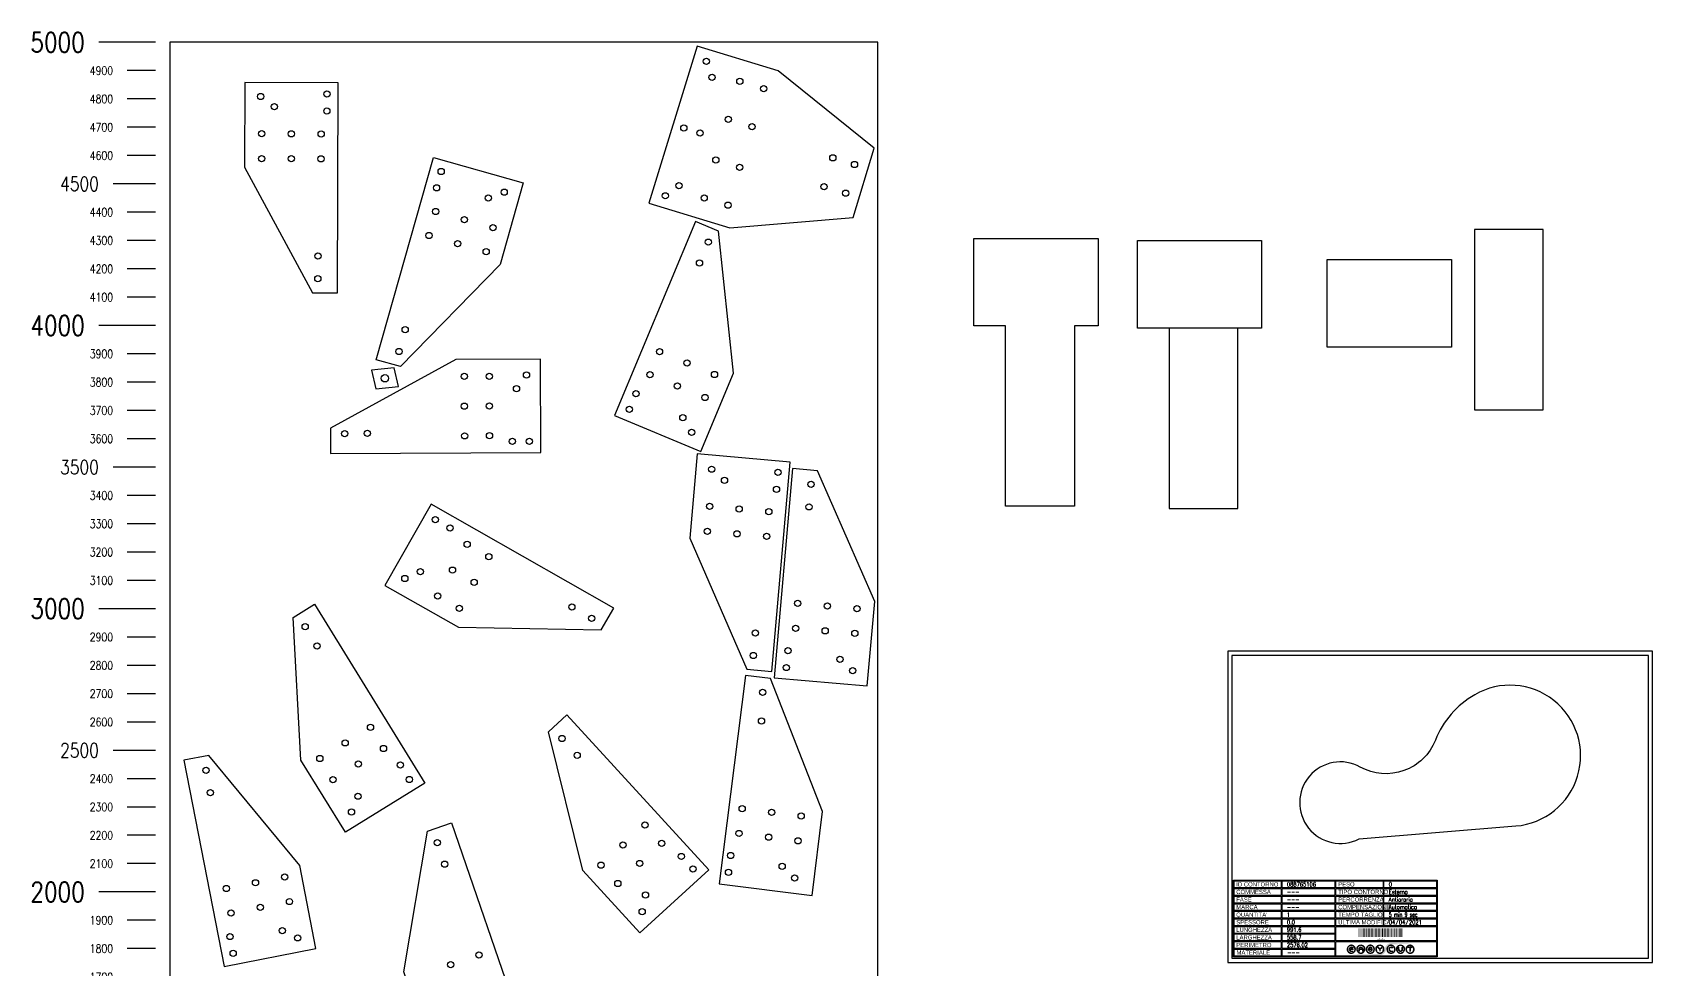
# Model space of a CAD drawing. Header units: millimetres. Extents: x -16874 to 48937, y 0 to 27575.
# Drawn here: x 3130 to 8850, y 3124 to 6433 of the extents above; entities that cross this region are included whole.
import ezdxf
from ezdxf.enums import TextEntityAlignment as Align

# ---------------------------------------------------------------- set-up
doc = ezdxf.new("R2010")
doc.units = ezdxf.units.MM
doc.layers.add('TEXT', color=7, linetype='Continuous')
doc.styles.add('EasyCutStyle', font='romans.shx', dxfattribs={"width": 0.8})
doc.styles.add('EasyCutStyle1', font='arial.ttf', dxfattribs={"width": 0.8})
doc.styles.get("Standard").update_dxf_attribs({"font": 'arial.ttf'})

# ---------------------------------------------------------------- blocks, each defined once
blk = doc.blocks.new('LogoSheet_56615')
at = {"color": 1}
for p, q in [((-50, 5000), (-250, 5000)), ((-50, 4000), (-250, 4000)), ((-50, 3000), (-250, 3000)), ((-50, 2000), (-250, 2000)), ((-50, 1000), (-250, 1000)), ((-50, 0), (-250, 0)), ((0, -50), (0, -250)), ((1000, -50), (1000, -250)), ((2000, -50), (2000, -250)), ((203.4, -553), (705.2, -553)), ((203.4, -633), (705.2, -633)), ((203.4, -713), (705.2, -713)), ((203.4, -793), (705.2, -793)), ((203.4, -873), (705.2, -873))]:
    blk.add_line(p, q, dxfattribs=at)
at = {"color": 2}
for p, q in [((-50, 4900), (-150, 4900)), ((-50, 4800), (-150, 4800)), ((-50, 4700), (-150, 4700)), ((-50, 4600), (-150, 4600)), ((-50, 4400), (-150, 4400)), ((-50, 4300), (-150, 4300)), ((-50, 4200), (-150, 4200)), ((-50, 4100), (-150, 4100)), ((-50, 3900), (-150, 3900)), ((-50, 3800), (-150, 3800)), ((-50, 3700), (-150, 3700)), ((-50, 3600), (-150, 3600)), ((-50, 3400), (-150, 3400)), ((-50, 3300), (-150, 3300)), ((-50, 3200), (-150, 3200)), ((-50, 3100), (-150, 3100)), ((-50, 2900), (-150, 2900)), ((-50, 2800), (-150, 2800)), ((-50, 2700), (-150, 2700)), ((-50, 2600), (-150, 2600)), ((-50, 2400), (-150, 2400)), ((-50, 2300), (-150, 2300)), ((-50, 2200), (-150, 2200)), ((-50, 2100), (-150, 2100)), ((-50, 1900), (-150, 1900)), ((-50, 1800), (-150, 1800)), ((-50, 1700), (-150, 1700)), ((-50, 1600), (-150, 1600)), ((-50, 1400), (-150, 1400)), ((-50, 1300), (-150, 1300)), ((-50, 1200), (-150, 1200)), ((-50, 1100), (-150, 1100)), ((-50, 900), (-150, 900)), ((-50, 800), (-150, 800)), ((-50, 700), (-150, 700)), ((-50, 600), (-150, 600)), ((-50, 400), (-150, 400)), ((-50, 300), (-150, 300)), ((-50, 200), (-150, 200)), ((-50, 100), (-150, 100)), ((100, -50), (100, -150)), ((200, -50), (200, -150)), ((300, -50), (300, -150)), ((400, -50), (400, -150)), ((600, -50), (600, -150)), ((700, -50), (700, -150)), ((800, -50), (800, -150)), ((900, -50), (900, -150)), ((1100, -50), (1100, -150)), ((1200, -50), (1200, -150)), ((1300, -50), (1300, -150)), ((1400, -50), (1400, -150)), ((1600, -50), (1600, -150)), ((1700, -50), (1700, -150)), ((1800, -50), (1800, -150)), ((1900, -50), (1900, -150)), ((2100, -50), (2100, -150)), ((2200, -50), (2200, -150)), ((2300, -50), (2300, -150)), ((2400, -50), (2400, -150))]:
    blk.add_line(p, q, dxfattribs=at)
at = {"color": 7}
for p, q in [((-50, 4500), (-200, 4500)), ((-50, 3500), (-200, 3500)), ((-50, 2500), (-200, 2500)), ((-50, 1500), (-200, 1500)), ((-50, 500), (-200, 500)), ((500, -50), (500, -200)), ((1500, -50), (1500, -200)), ((2500, -50), (2500, -200))]:
    blk.add_line(p, q, dxfattribs=at)
at = {"color": 5}
for p, q in [((3, -553), (193.4, -553)), ((3, -633), (193.4, -633)), ((3, -713), (193.4, -713)), ((3, -793), (193.4, -793)), ((3, -873), (193.4, -873))]:
    blk.add_line(p, q, dxfattribs=at)
blk.add_line((193.4, -633), (193.4, -953))
blk.add_lwpolyline([(0, -550), (708.2, -550), (708.2, -956), (0, -956)], close=True)
blk.add_lwpolyline([(3, -553), (193.4, -553), (193.4, -953), (3, -953)], close=True, dxfattribs=at)
at = {"color": 1}
blk.add_lwpolyline([(705.2, -553), (203.4, -553), (203.4, -953), (705.2, -953)], close=True, dxfattribs=at)
at = {"color": 7, "style": 'EasyCutStyle', "width": 0.8}
for s, height, p in [('5000', 70, (-300, 5000)), ('4900', 30, (-200, 4900)), ('4800', 30, (-200, 4800)), ('4700', 30, (-200, 4700)), ('4600', 30, (-200, 4600)), ('4500', 50, (-250, 4500)), ('4400', 30, (-200, 4400)), ('4300', 30, (-200, 4300)), ('4200', 30, (-200, 4200)), ('4100', 30, (-200, 4100)), ('4000', 70, (-300, 4000)), ('3900', 30, (-200, 3900)), ('3800', 30, (-200, 3800)), ('3700', 30, (-200, 3700)), ('3600', 30, (-200, 3600)), ('3500', 50, (-250, 3500)), ('3400', 30, (-200, 3400)), ('3300', 30, (-200, 3300)), ('3200', 30, (-200, 3200)), ('3100', 30, (-200, 3100)), ('3000', 70, (-300, 3000)), ('2900', 30, (-200, 2900)), ('2800', 30, (-200, 2800)), ('2700', 30, (-200, 2700)), ('2600', 30, (-200, 2600)), ('2500', 50, (-250, 2500)), ('2400', 30, (-200, 2400)), ('2300', 30, (-200, 2300)), ('2200', 30, (-200, 2200)), ('2100', 30, (-200, 2100)), ('2000', 70, (-300, 2000)), ('1900', 30, (-200, 1900)), ('1800', 30, (-200, 1800)), ('1700', 30, (-200, 1700)), ('1600', 30, (-200, 1600)), ('1500', 50, (-250, 1500)), ('1400', 30, (-200, 1400)), ('1300', 30, (-200, 1300)), ('1200', 30, (-200, 1200)), ('1100', 30, (-200, 1100)), ('1000', 70, (-300, 1000)), ('900', 30, (-200, 900)), ('800', 30, (-200, 800)), ('700', 30, (-200, 700)), ('600', 30, (-200, 600)), ('500', 50, (-250, 500)), ('400', 30, (-200, 400)), ('300', 30, (-200, 300)), ('200', 30, (-200, 200)), ('100', 30, (-200, 100)), ('0', 70, (-300, 0))]:
    blk.add_text(s, height=height, dxfattribs=at).set_placement(p, align=Align.MIDDLE_RIGHT)
for s, height, p in [('100', 30, (100, -200)), ('200', 30, (200, -200)), ('300', 30, (300, -200)), ('400', 30, (400, -200)), ('600', 30, (600, -200)), ('700', 30, (700, -200)), ('800', 30, (800, -200)), ('900', 30, (900, -200)), ('1100', 30, (1100, -200)), ('1200', 30, (1200, -200)), ('1300', 30, (1300, -200)), ('1400', 30, (1400, -200)), ('1600', 30, (1600, -200)), ('1700', 30, (1700, -200)), ('1800', 30, (1800, -200)), ('1900', 30, (1900, -200)), ('2100', 30, (2100, -200)), ('2200', 30, (2200, -200)), ('2300', 30, (2300, -200)), ('2400', 30, (2400, -200)), ('500', 50, (500, -250)), ('1500', 50, (1500, -250)), ('2500', 50, (2500, -250)), ('0', 70, (0, -300)), ('1000', 70, (1000, -300)), ('2000', 70, (2000, -300))]:
    blk.add_text(s, height=height, rotation=90, dxfattribs=at).set_placement(p, align=Align.MIDDLE_RIGHT)
at = {"style": 'EasyCutStyle', "width": 0.8}
for tag, p in [('MATERIAL_SHEET', (232.8, -612.4)), ('DIMENSION_SHEET', (232.8, -692.4)), ('THICKNESS_SHEET', (232.8, -772.4)), ('NAME_SHEET', (232.8, -852.4)), ('ID_SHEET', (232.8, -932.4))]:
    blk.add_attdef(tag, p, '', height=40, dxfattribs=at)
at = {"layer": 'TEXT', "color": 251, "style": 'EasyCutStyle', "width": 0.8}
for s, p in [('Mat.', (18.4, -612.4)), ('Dim.', (18.4, -692.4)), ('Thk.', (18.4, -772.4)), ('Name', (18.4, -852.4)), ('ID', (18.4, -932.4))]:
    blk.add_text(s, height=40, dxfattribs=at).set_placement(p)
blk = doc.blocks.new('*U25')
at = {"color": 5}
blk.add_lwpolyline([(0, 0), (1500, 0), (1500, 1099), (0, 1099)], close=True, dxfattribs=at)
at = {"color": 7}
blk.add_lwpolyline([(15, 15), (1485, 15), (1485, 1084), (15, 1084)], close=True, dxfattribs=at)
at = {"color": 253}
blk.add_lwpolyline([(20, 291), (740, 291), (740, 20), (20, 20)], close=True, dxfattribs=at)
at = {"color": 2}
for points in [[(23, 288.1), (189.3, 288.1), (189.3, 263.7), (23, 263.7)], [(23, 288.1), (189.3, 288.1), (189.3, 263.7), (23, 263.7)], [(381.9, 288.1), (548.3, 288.1), (548.3, 263.7), (381.9, 263.7)], [(23, 261.4), (189.3, 261.4), (189.3, 237), (23, 237)], [(23, 234.6), (189.3, 234.6), (189.3, 210.2), (23, 210.2)], [(381.9, 261.4), (548.3, 261.4), (548.3, 237), (381.9, 237)], [(381.9, 234.6), (548.3, 234.6), (548.3, 210.2), (381.9, 210.2)], [(23, 207.9), (189.3, 207.9), (189.3, 183.4), (23, 183.4)], [(23, 181.1), (189.3, 181.1), (189.3, 156.7), (23, 156.7)], [(381.9, 207.9), (548.3, 207.9), (548.3, 183.4), (381.9, 183.4)], [(381.9, 181.1), (548.3, 181.1), (548.3, 156.7), (381.9, 156.7)], [(23, 154.3), (189.3, 154.3), (189.3, 129.9), (23, 129.9)], [(23, 127.6), (189.3, 127.6), (189.3, 103.1), (23, 103.1)], [(381.9, 154.3), (548.3, 154.3), (548.3, 129.9), (381.9, 129.9)], [(23, 100.8), (189.3, 100.8), (189.3, 76.4), (23, 76.4)], [(23, 74), (189.3, 74), (189.3, 49.6), (23, 49.6)], [(23, 47.3), (189.3, 47.3), (189.3, 22.9), (23, 22.9)]]:
    blk.add_lwpolyline(points, close=True, dxfattribs=at)
at = {"color": 1}
for points in [[(192.7, 288.1), (378.1, 288.1), (378.1, 263.7), (192.7, 263.7)], [(551.6, 288.1), (737, 288.1), (737, 263.7), (551.6, 263.7)], [(192.7, 261.4), (378.1, 261.4), (378.1, 237), (192.7, 237)], [(192.7, 234.6), (378.1, 234.6), (378.1, 210.2), (192.7, 210.2)], [(551.6, 261.4), (737, 261.4), (737, 237), (551.6, 237)], [(551.6, 234.6), (737, 234.6), (737, 210.2), (551.6, 210.2)], [(192.7, 207.9), (378.1, 207.9), (378.1, 183.4), (192.7, 183.4)], [(192.7, 181.1), (378.1, 181.1), (378.1, 156.7), (192.7, 156.7)], [(551.6, 207.9), (737, 207.9), (737, 183.4), (551.6, 183.4)], [(551.6, 181.1), (737, 181.1), (737, 156.7), (551.6, 156.7)], [(192.7, 154.3), (378.1, 154.3), (378.1, 129.9), (192.7, 129.9)], [(192.7, 127.6), (378.1, 127.6), (378.1, 103.1), (192.7, 103.1)], [(381.9, 127.6), (737, 127.6), (737, 76.4), (381.9, 76.4)], [(551.6, 154.3), (737, 154.3), (737, 129.9), (551.6, 129.9)], [(192.7, 100.8), (378.1, 100.8), (378.1, 76.4), (192.7, 76.4)], [(192.7, 74), (378.1, 74), (378.1, 49.6), (192.7, 49.6)], [(381.9, 74), (737, 74), (737, 22.9), (381.9, 22.9)], [(192.7, 47.3), (378.1, 47.3), (378.1, 22.9), (192.7, 22.9)]]:
    blk.add_lwpolyline(points, close=True, dxfattribs=at)
at = {"color": 161, "style": 'EasyCutStyle1', "width": 0.8}
for s, p in [('COMMESSA', (30.1, 241.9)), ('FASE', (30.1, 215.1)), ('ID CONTORNO', (30.1, 268.6)), ('TIPO CONTORNO', (390, 241.9)), ('PESO', (390, 268.6)), ('PERCORRENZA', (390, 215.1)), ("QUANTITA'", (30.1, 161.6)), ('MARCA', (30.1, 188.4)), ('TEMPO TAGLIO', (390, 161.6)), ('COMPENSAZIONE', (390, 188.4)), ('SPESSORE', (30.1, 134.8)), ('LUNGHEZZA', (30.1, 108.1)), ('ULTIMA MODIFICA', (390, 134.8)), ('LARGHEZZA', (30.1, 81.3)), ('PERIMETRO', (30.1, 54.5)), ('MATERIALE', (31, 27.8))]:
    blk.add_text(s, height=15, dxfattribs=at).set_placement(p)
at = {"style": 'EasyCutStyle'}
for tag, p, width in [('ORDERSHAPE', (208.9, 241.9), 0.8), ('IDSHAPE', (208.9, 268.6), 0.8), ('PHASESHAPE', (208.9, 215.1), 0.8), ('TYPESHAPE', (568.8, 241.9), 0.8), ('WEIGTHSHAPE', (568.8, 268.6), 0.8), ('JOUSHAPE', (568.8, 215.1), 0.8), ('QTASHAPE', (208.9, 161.6), 0.8), ('MKSHAPE', (208.9, 188.4), 0.8), ('TIMECUTSHAPE', (568.8, 161.6), 0.65), ('COMPSHAPE', (568.8, 188.4), 0.8), ('TKSHAPE', (208.9, 134.8), 0.8), ('LENGTHSHAPE', (208.9, 108.1), 0.8), ('LASTMODIFYSHAPE', (568.8, 134.8), 0.8), ('HEIGHTSHAPE', (208.9, 81.3), 0.8), ('PERIMETERSHAPE', (208.9, 54.5), 0.8), ('MATSHAPE', (209.8, 27.8), 0.8)]:
    blk.add_attdef(tag, p, '', height=15, dxfattribs=dict(at, width=width))
blk = doc.blocks.new('Logo')
h = blk.add_hatch(color=256)
h.set_gradient(color1=(255, 0, 0), color2=(255, 255, 0), tint=1)
h.paths.add_polyline_path([(20.5, 4.4, -0.339454), (37.1, 17.2), (118.6, 19.6), (37.1, 22, 0.339454), (15.8, 5.7), (13.2, -4.2, -0.339454), (-3.4, -16.9), (-118.2, -19.3), (-3.4, -21.7, 0.339454), (17.8, -5.4)])
for color, points in [(140, [(-115.9, -5.7, -1), (-116.7, -6.1, -0.520567), (-104.9, 14.3, -1), (-104.9, 13.5, 0.520567)]), (256, [(-97.3, 0.4), (-110, 0.4, -0.394366), (-103.7, 6.3), (-97.3, 6.3, 1), (-97.3, 7.2), (-103.7, 7.2, 1), (-103.7, -7.2), (-97.3, -7.2, 1), (-97.3, -6.3), (-103.7, -6.3, -0.394366), (-110, -0.4), (-97.3, -0.4, 1)]), (140, [(-91.4, -5.7, 1), (-90.6, -6.1, 0.520567), (-102.4, 14.3, 0.916853), (-102.6, 13.5, 0.043377), (-102.5, 13.5, -0.520567)]), (140, [(-82.3, -5.7, -1), (-83.1, -6.1, -0.520567), (-71.3, 14.3, -1), (-71.3, 13.5, 0.520567)]), (140, [(-57.8, -5.7, 1), (-57, -6.1, 0.520567), (-68.8, 14.3, 1), (-68.9, 13.5, -0.520567)]), (140, [(-48.7, -5.7, -1), (-49.5, -6.1, -0.520567), (-37.7, 14.3, -1), (-37.7, 13.5, 0.520567)]), (256, [(-31.2, -0.4, -0.486114), (-30.3, -1.5, -0.776377), (-42.6, -1.6, 1), (-43.4, -1.9, 0.776377), (-29.5, -1.7, 0.486114), (-31.2, 0.4), (-41.8, 0.4, -0.486114), (-42.6, 1.5, -0.776377), (-30.4, 1.6, 1), (-29.5, 1.9, 0.776377), (-43.5, 1.7, 0.486114), (-41.8, -0.4)]), (140, [(-24.2, -5.7, 1), (-23.4, -6.1, 0.520567), (-35.2, 14.3, 1), (-35.3, 13.5, -0.520567)]), (140, [(-15.1, -5.7, -1), (-15.9, -6.1, -0.520567), (-4.1, 14.3, -1), (-4.1, 13.5, 0.520567)]), (256, [(-9.3, 7.1, 1), (-10, 6.5), (-3.3, -0.2), (-3.3, -6.3, 1), (-2.4, -6.3), (-2.4, -0.2), (4.2, 6.5, 1), (3.6, 7.1), (-2.9, 0.6)]), (140, [(9.4, -5.7, 1), (10.2, -6.1, 0.520567), (-1.6, 14.3, 1), (-1.7, 13.5, -0.520567)]), (140, [(24.2, -5.7, -1), (23.4, -6.1, -0.520567), (35.2, 14.3, -1), (35.3, 13.5, 0.520567)]), (256, [(36.5, -7.2), (42.8, -7.2, 1), (42.8, -6.3), (36.5, -6.3, -1), (36.5, 6.3), (42.8, 6.3, 1), (42.8, 7.2), (36.5, 7.2, 1)]), (140, [(48.7, -5.7, 1), (49.5, -6.1, 0.520567), (37.7, 14.3, 1), (37.7, 13.5, -0.520567)]), (140, [(57.8, -5.7, -1), (57, -6.1, -0.520567), (68.8, 14.3, -1), (68.9, 13.5, 0.520567)]), (256, [(63.7, 0), (63.7, 6.3, 1), (62.9, 6.3), (62.9, 0, 1), (77.3, 0), (77.3, 6.3, 1), (76.4, 6.3), (76.4, 0, -1)]), (140, [(82.3, -5.7, 1), (83.1, -6.1, 0.520567), (71.3, 14.3, 1), (71.3, 13.5, -0.520567)]), (140, [(91.4, -5.7, -1), (90.6, -6.1, -0.520567), (102.4, 14.3, -1), (102.5, 13.5, 0.520567)]), (256, [(96.9, 7.2, 1), (96.9, 6.3), (103.2, 6.3), (103.2, -6.3, 1), (104.1, -6.3), (104.1, 6.3), (110.4, 6.3, 1), (110.4, 7.2)]), (140, [(115.9, -5.7, 1), (116.7, -6.1, 0.520567), (104.9, 14.3, 1), (104.9, 13.5, -0.520567)]), (140, [(-91.9, -8.3, 1), (-92.6, -7.8, -0.520567), (-114.8, -7.8, 1), (-115.5, -8.3, 0.520567)]), (140, [(-58.3, -8.3, 1), (-59, -7.8, -0.520567), (-81.2, -7.8, 1), (-81.9, -8.3, 0.520567)]), (140, [(-24.7, -8.3, 1), (-25.4, -7.8, -0.520567), (-47.6, -7.8, 1), (-48.3, -8.3, 0.520567)]), (140, [(8.9, -8.3, 1), (8.2, -7.8, -0.520567), (-14, -7.8, 1), (-14.7, -8.3, 0.520567)]), (140, [(48.3, -8.3, 1), (47.6, -7.8, -0.520567), (25.4, -7.8, 1), (24.7, -8.3, 0.520567)]), (140, [(81.9, -8.3, 1), (81.2, -7.8, -0.520567), (59, -7.8, 1), (58.3, -8.3, 0.520567)]), (140, [(115.5, -8.3, 1), (114.8, -7.8, -0.520567), (92.6, -7.8, 1), (91.9, -8.3, 0.520567)])]:
    blk.add_hatch(color=color).paths.add_polyline_path(points)
h = blk.add_hatch(color=256)
h.paths.add_polyline_path([(-63.7, -0.4), (-63.7, -6.3, 1), (-62.9, -6.3), (-62.9, 0, 1), (-77.3, 0), (-77.3, -6.3, 1), (-76.4, -6.3), (-76.4, -0.4)])
h.paths.add_polyline_path([(-76.4, 0.4, -0.933992), (-63.8, 0.4)], flags=16)
for p, q in [((-97.3, 0.4), (-110, 0.4)), ((-103.7, 7.2), (-97.3, 7.2)), ((-103.7, 6.3), (-97.3, 6.3)), ((-77.3, 0), (-77.3, -6.3)), ((-63.8, 0.4), (-76.4, 0.4)), ((-62.9, 0), (-62.9, -6.3)), ((-31.2, 0.4), (-41.8, 0.4)), ((-3.3, -0.2), (-10, 6.5)), ((-2.9, 0.6), (-9.3, 7.1)), ((-2.9, 0.6), (3.6, 7.1)), ((-2.4, -0.2), (4.2, 6.5)), ((36.5, 7.2), (42.8, 7.2)), ((36.5, 6.3), (42.8, 6.3)), ((62.9, 0), (62.9, 6.3)), ((63.7, 0), (63.7, 6.3)), ((76.4, 0), (76.4, 6.3)), ((77.3, 0), (77.3, 6.3)), ((110.4, 7.2), (96.9, 7.2)), ((103.2, 6.3), (96.9, 6.3)), ((103.2, 6.3), (103.2, -6.3)), ((104.1, 6.3), (104.1, -6.3)), ((110.4, 6.3), (104.1, 6.3)), ((-97.3, -0.4), (-110, -0.4)), ((-103.7, -6.3), (-97.3, -6.3)), ((-103.7, -7.2), (-97.3, -7.2)), ((-76.4, -0.4), (-76.4, -6.3)), ((-63.7, -0.4), (-76.4, -0.4)), ((-63.7, -0.4), (-63.7, -6.3)), ((-31.2, -0.4), (-41.8, -0.4)), ((-3.3, -0.2), (-3.3, -6.3)), ((-2.4, -0.2), (-2.4, -6.3)), ((36.5, -6.3), (42.8, -6.3)), ((36.5, -7.2), (42.8, -7.2))]:
    blk.add_line(p, q)
at = {"color": 140}
for centre, radius, start, end in [((-103.7, 0), 14.4, 95, 205), ((-103.7, 0), 13.5, 95, 205), ((-104.9, 13.9), 0.432, 275, 95), ((-102.5, 13.9), 0.432, 85, 265), ((-103.7, 0), 13.5, 335, 85), ((-103.7, 0), 14.4, 335, 85), ((-70.1, 0), 14.4, 95, 205), ((-70.1, 0), 13.5, 95, 205), ((-71.3, 13.9), 0.432, 275, 95), ((-68.9, 13.9), 0.432, 85, 265), ((-70.1, 0), 13.5, 335, 85), ((-70.1, 0), 14.4, 335, 85), ((-36.5, 0), 14.4, 95, 205), ((-36.5, 0), 13.5, 95, 205), ((-37.7, 13.9), 0.432, 275, 95), ((-35.3, 13.9), 0.432, 85, 265), ((-36.5, 0), 13.5, 335, 85), ((-36.5, 0), 14.4, 335, 85), ((-2.9, 0), 14.4, 95, 205), ((-2.9, 0), 13.5, 95, 205), ((-4.1, 13.9), 0.432, 275, 95), ((-1.7, 13.9), 0.432, 85, 265), ((-2.9, 0), 13.5, 335, 85), ((-2.9, 0), 14.4, 335, 85), ((36.5, 0), 14.4, 95, 205), ((36.5, 0), 13.5, 95, 205), ((35.3, 13.9), 0.432, 275, 95), ((37.7, 13.9), 0.432, 85, 265), ((36.5, 0), 14.4, 335, 85), ((36.5, 0), 13.5, 335, 85), ((70.1, 0), 14.4, 95, 205), ((70.1, 0), 13.5, 95, 205), ((68.9, 13.9), 0.432, 275, 95), ((71.3, 13.9), 0.432, 85, 265), ((70.1, 0), 14.4, 335, 85), ((70.1, 0), 13.5, 335, 85), ((103.7, 0), 14.4, 95, 205), ((103.7, 0), 13.5, 95, 205), ((102.5, 13.9), 0.432, 275, 95), ((104.9, 13.9), 0.432, 85, 265), ((103.7, 0), 14.4, 335, 85), ((103.7, 0), 13.5, 335, 85), ((-116.3, -5.9), 0.432, 205, 25), ((-115.1, -8), 0.432, 35, 215), ((-103.7, 0), 14.4, 215, 325), ((-103.7, 0), 13.5, 215, 325), ((-92.2, -8), 0.432, 325, 145), ((-91, -5.9), 0.432, 155, 335), ((-82.7, -5.9), 0.432, 205, 25), ((-81.5, -8), 0.432, 35, 215), ((-70.1, 0), 14.4, 215, 325), ((-70.1, 0), 13.5, 215, 325), ((-58.6, -8), 0.432, 325, 145), ((-57.4, -5.9), 0.432, 155, 335), ((-49.1, -5.9), 0.432, 205, 25), ((-47.9, -8), 0.432, 35, 215), ((-36.5, 0), 14.4, 215, 325), ((-36.5, 0), 13.5, 215, 325), ((-25, -8), 0.432, 325, 145), ((-23.8, -5.9), 0.432, 155, 335), ((-15.5, -5.9), 0.432, 205, 25), ((-14.3, -8), 0.432, 35, 215), ((-2.9, 0), 14.4, 215, 325), ((-2.9, 0), 13.5, 215, 325), ((8.6, -8), 0.432, 325, 145), ((9.8, -5.9), 0.432, 155, 335), ((23.8, -5.9), 0.432, 205, 25), ((25, -8), 0.432, 35, 215), ((36.5, 0), 14.4, 215, 325), ((36.5, 0), 13.5, 215, 325), ((47.9, -8), 0.432, 325, 145), ((49.1, -5.9), 0.432, 155, 335), ((57.4, -5.9), 0.432, 205, 25), ((58.6, -8), 0.432, 35, 215), ((70.1, 0), 14.4, 215, 325), ((70.1, 0), 13.5, 215, 325), ((81.5, -8), 0.432, 325, 145), ((82.7, -5.9), 0.432, 155, 335), ((91, -5.9), 0.432, 205, 25), ((92.2, -8), 0.432, 35, 215), ((103.7, 0), 14.4, 215, 325), ((103.7, 0), 13.5, 215, 325), ((115.1, -8), 0.432, 325, 145), ((116.3, -5.9), 0.432, 155, 335)]:
    blk.add_arc(centre, radius, start, end, dxfattribs=at)
for centre, radius, start, end in [((-103.7, 0), 7.2, 90, 270), ((-103.7, 0), 6.34, 90, 176.0904), ((-97.3, 6.8), 0.432, 270, 90), ((-97.3, 0), 0.432, 270, 90), ((-70.1, 0), 7.2, 0, 180), ((-70.1, 0), 6.34, 3.9096, 176.0904), ((-36.5, 0), 7.2, 15, 166.2998), ((-41.8, 1.3), 1.73, 166.2998, 270), ((-41.8, 1.3), 0.864, 166.2998, 270), ((-36.5, 0), 6.34, 15, 166.2998), ((-31.2, -1.3), 1.73, 346.2998, 90), ((-29.9, 1.8), 0.432, 195, 15), ((-9.6, 6.8), 0.432, 45, 225), ((3.9, 6.8), 0.432, 315, 135), ((36.5, 0), 7.2, 90, 270), ((36.5, 0), 6.34, 90, 270), ((42.8, 6.8), 0.432, 270, 90), ((63.3, 6.3), 0.432, 0, 180), ((70.1, 0), 7.2, 180, 0), ((70.1, 0), 6.34, 180, 0), ((76.8, 6.3), 0.432, 0, 180), ((96.9, 6.8), 0.432, 90, 270), ((110.4, 6.8), 0.432, 270, 90), ((-103.7, 0), 6.34, 183.9096, 270), ((-97.3, -6.8), 0.432, 270, 90), ((-76.8, -6.3), 0.432, 180, 0), ((-63.3, -6.3), 0.432, 180, 0), ((-43, -1.8), 0.432, 15, 195), ((-36.5, 0), 7.2, 195, 346.2998), ((-36.5, 0), 6.34, 195, 346.2998), ((-31.2, -1.3), 0.864, 346.2998, 90), ((-2.9, -6.3), 0.432, 180, 0), ((42.8, -6.8), 0.432, 270, 90), ((103.7, -6.3), 0.432, 180, 0)]:
    blk.add_arc(centre, radius, start, end)
blk = doc.blocks.new('BARCODE128_088765106', base_point=(7890.1, 3227.5))
at = {"linetype": 'Continuous'}
for points, const_width in [([(7891.1, 3227.5), (7891.1, 3257.5)], 2), ([(7893.6, 3227.5), (7893.6, 3257.5)], 1), ([(7896.6, 3227.5), (7896.6, 3257.5)], 1), ([(7901.6, 3227.5), (7901.6, 3257.5)], 1), ([(7905.1, 3227.5), (7905.1, 3257.5)], 2), ([(7908.6, 3227.5), (7908.6, 3257.5)], 3), ([(7912.6, 3227.5), (7912.6, 3257.5)], 1), ([(7916.1, 3227.5), (7916.1, 3257.5)], 2), ([(7919.6, 3227.5), (7919.6, 3257.5)], 3), ([(7923.6, 3227.5), (7923.6, 3257.5)], 1), ([(7927.1, 3227.5), (7927.1, 3257.5)], 2), ([(7930.6, 3227.5), (7930.6, 3257.5)], 3), ([(7934.6, 3227.5), (7934.6, 3257.5)], 1), ([(7936.6, 3227.5), (7936.6, 3257.5)], 1), ([(7940.1, 3227.5), (7940.1, 3257.5)], 4), ([(7945.6, 3227.5), (7945.6, 3257.5)], 1), ([(7949.1, 3227.5), (7949.1, 3257.5)], 2), ([(7952.6, 3227.5), (7952.6, 3257.5)], 3), ([(7956.6, 3227.5), (7956.6, 3257.5)], 1), ([(7960.1, 3227.5), (7960.1, 3257.5)], 2), ([(7963.6, 3227.5), (7963.6, 3257.5)], 3), ([(7967.6, 3227.5), (7967.6, 3257.5)], 1), ([(7971.1, 3227.5), (7971.1, 3257.5)], 2), ([(7974.6, 3227.5), (7974.6, 3257.5)], 3), ([(7978.6, 3227.5), (7978.6, 3257.5)], 1), ([(7980.6, 3227.5), (7980.6, 3257.5)], 1), ([(7984.1, 3227.5), (7984.1, 3257.5)], 4), ([(7989.6, 3227.5), (7989.6, 3257.5)], 1), ([(7993.1, 3227.5), (7993.1, 3257.5)], 2), ([(7996.6, 3227.5), (7996.6, 3257.5)], 3), ([(8000.6, 3227.5), (8000.6, 3257.5)], 1), ([(8004.1, 3227.5), (8004.1, 3257.5)], 2), ([(8007.6, 3227.5), (8007.6, 3257.5)], 3), ([(8011.6, 3227.5), (8011.6, 3257.5)], 1), ([(8015.1, 3227.5), (8015.1, 3257.5)], 2), ([(8018.6, 3227.5), (8018.6, 3257.5)], 3), ([(8023.6, 3227.5), (8023.6, 3257.5)], 3), ([(8028.6, 3227.5), (8028.6, 3257.5)], 1), ([(8031.1, 3227.5), (8031.1, 3257.5)], 2), ([(8034.1, 3227.5), (8034.1, 3257.5)], 2), ([(8039.6, 3227.5), (8039.6, 3257.5)], 3), ([(8042.6, 3227.5), (8042.6, 3257.5)], 1), ([(8045.1, 3227.5), (8045.1, 3257.5)], 2)]:
    blk.add_lwpolyline(points, dxfattribs=dict(at, const_width=const_width))
blk.add_text('---|---|---', height=6).set_placement((7969.1, 3217), align=Align.CENTER)

msp = doc.modelspace()

# ---------------------------------------------------------------- linework, layer by layer
at = {"color": 34, "true_color": 0x945a17}
msp.add_lwpolyline([(3614.9, 1398.4), (6114.9, 1398.4), (6114.9, 6398.4), (3614.9, 6398.4)], close=True, dxfattribs=at)
at = {"color": 2}
for points in [[(5762.4, 6297.5), (5476.5, 6384.9), (5306.9, 5830.3), (5592.8, 5742.9), (6027.5, 5779.4), (6102.3, 6024.2)], [(4207.6, 5513.7), (4210.1, 6255.7), (3880.1, 6256.8), (3879.1, 5957.8), (4118.6, 5514)], [(4343.5, 5277.7), (4545.7, 5991.6), (4863.2, 5901.7), (4781.7, 5614), (4429.1, 5253.5)], [(5470.7, 5766), (5185.4, 5081), (5490.1, 4954.2), (5605, 5230.2), (5552.9, 5731.8)], [(4326.8, 5241.1), (4342.1, 5174.8), (4422.3, 5183), (4407, 5249.3)], [(5740.9, 4177.4), (5805.5, 4916.5), (5476.8, 4945.3), (5450.7, 4647.4), (5652.2, 4185.1)], [(5813.6, 4893.7), (5748.9, 4154.5), (6077.6, 4125.7), (6103.7, 4423.6), (5902.2, 4885.9)], [(5182.3, 4400.9), (4537.4, 4767.7), (4374.2, 4480.9), (4634.1, 4333.1), (5138.3, 4323.5)], [(4126.4, 4414.1), (4515.8, 3782.4), (4234.9, 3609.3), (4078, 3863.8), (4050.7, 4367.4)], [(5647.1, 4163.1), (5555.1, 3426.8), (5882.6, 3385.9), (5919.7, 3682.6), (5735.4, 4152.1)], [(3665, 3863.4), (3807.3, 3135.2), (4131.2, 3198.4), (4073.8, 3491.9), (3752.4, 3880.5)], [(4609.5, 3642.3), (4850.6, 2940.5), (4538.5, 2833.3), (4441.3, 3116.1), (4525.4, 3613.4)]]:
    msp.add_lwpolyline(points, close=True, dxfattribs=at)
for points in [[(8463.8, 5737.1), (8221.1, 5737.1), (8221.1, 5100.3), (8463.8, 5100.3)], [(6892.5, 5706.2), (6892.5, 5396.8), (6808.6, 5396.8), (6808.6, 4760.1), (6565.9, 4760.1), (6565.9, 5396.8), (6454.3, 5396.8), (6454.3, 5706.2)], [(7031.6, 5698.4), (7469.8, 5698.4), (7469.8, 5389), (7031.6, 5389)], [(7701.4, 5631.4), (8139.7, 5631.4), (8139.7, 5322), (7701.4, 5322)], [(7385.9, 5389), (7143.2, 5389), (7143.2, 4752.2), (7385.9, 4752.2)]]:
    msp.add_lwpolyline(points, close=True)
at = {"color": 1}
for points in [[(4183, 4946.8), (4925, 4949.9), (4923.6, 5279.9), (4624.6, 5278.7), (4182.6, 5035.8)], [(5017.3, 4024.3), (5518.4, 3477), (5275, 3254.2), (5073.1, 3474.7), (4951.7, 3964.2)]]:
    msp.add_lwpolyline(points, close=True, dxfattribs=at)
at = {"color": 2}
msp.add_lwpolyline([(7814.1, 3585.9), (8367.3, 3631.4, 1.250264), (8222.1, 4095, 0.168275), (8083.2, 3934.2, -0.452092), (7818, 3839.6, 1.669197)], format="xyb", close=True, dxfattribs=at)
at = {"color": 4}
for centre, radius in [((5509.7, 6331.4), 11), ((5529.5, 6274.6), 11), ((5627.6, 6260.3), 11), ((5711.8, 6234.6), 11), ((3935.9, 6207.1), 11), ((3984.3, 6171.5), 11), ((4169.9, 6215.9), 11), ((4169.7, 6155.9), 11), ((5586.7, 6126.4), 11), ((3939.5, 6075.6), 11), ((4044.5, 6075.3), 11), ((4149.5, 6074.9), 11), ((5429.9, 6095.9), 11), ((5487.3, 6078.4), 11), ((5670.8, 6100.7), 11), ((3939.2, 5987.6), 11), ((4044.2, 5987.3), 11), ((4149.2, 5986.9), 11), ((4573.3, 5942.2), 11), ((5542.8, 5983), 11), ((5627, 5957.2), 11), ((5956.1, 5990.5), 11), ((6032.6, 5967.1), 11), ((4556.9, 5884.5), 11), ((5412.6, 5892.1), 11), ((5925.1, 5889.1), 11), ((4739.5, 5848.4), 11), ((4795.8, 5869.3), 11), ((5364.6, 5856.5), 11), ((5501.9, 5849.1), 11), ((6001.6, 5865.7), 11), ((4554.1, 5801.1), 11), ((4655.1, 5772.5), 11), ((5586.1, 5823.3), 11), ((4530.1, 5716.4), 11), ((4756.1, 5743.9), 11), ((4631.1, 5687.8), 11), ((4732.2, 5659.2), 11), ((5516.1, 5692.9), 11), ((4138, 5644), 11), ((5485.3, 5619.1), 11), ((4137.7, 5564), 11), ((4446.2, 5383.7), 11), ((4424.4, 5306.7), 11), ((5344.2, 5306.3), 11), ((5441.2, 5265.9), 11), ((4374.6, 5212.1), 13), ((4654.9, 5218.8), 11), ((4742.9, 5219.2), 11), ((4874.4, 5223.7), 11), ((5310.4, 5225.1), 11), ((5538.1, 5225.6), 11), ((4839.1, 5175.1), 11), ((5260.8, 5158), 11), ((5407.3, 5184.7), 11), ((5504.3, 5144.3), 11), ((4655.3, 5113.8), 11), ((4743.3, 5114.2), 11), ((5237.7, 5102.6), 11), ((5426.3, 5072.8), 11), ((4232.7, 5017), 11), ((4312.7, 5017.4), 11), ((4655.8, 5008.8), 11), ((4743.8, 5009.2), 11), ((4824.8, 4989.5), 11), ((4884.8, 4989.8), 11), ((5457.4, 5021.4), 11), ((5528.2, 4891.1), 11), ((5573.5, 4851.5), 11), ((5762.2, 4880.2), 11), ((5757, 4820.4), 11), ((5878.9, 4837.7), 11), ((5520.8, 4759.8), 11), ((5625.4, 4750.6), 11), ((5730, 4741.5), 11), ((5872, 4758.1), 11), ((4552.4, 4713.2), 11), ((4604.5, 4683.5), 11), ((4665, 4626.1), 11), ((5513.1, 4672.1), 11), ((5617.7, 4662.9), 11), ((5722.3, 4653.8), 11), ((4741.5, 4582.6), 11), ((4499.8, 4529.7), 11), ((4613.1, 4534.8), 11), ((4444.9, 4505.1), 11), ((4689.6, 4491.3), 11), ((4561.2, 4443.6), 11), ((4637.7, 4400), 11), ((5034.7, 4404.3), 11), ((5832.1, 4417.2), 11), ((5936.7, 4408.1), 11), ((6041.3, 4398.9), 11), ((5104.3, 4364.7), 11), ((4093.1, 4334.8), 11), ((5682.4, 4313), 11), ((5824.4, 4329.6), 11), ((5929, 4320.4), 11), ((6033.6, 4311.3), 11), ((4135, 4266.7), 11), ((5675.5, 4233.3), 11), ((5797.5, 4250.6), 11), ((5792.2, 4190.8), 11), ((5980.9, 4219.5), 11), ((6026.2, 4179.9), 11), ((5707.9, 4103.6), 11), ((5704.2, 4002.3), 11), ((4323.6, 3979.9), 11), ((4999.5, 3940.2), 11), ((4234.2, 3924.8), 11), ((4369.7, 3905), 11), ((5053.5, 3881.2), 11), ((3743.3, 3827.7), 11), ((4144.8, 3869.7), 11), ((4280.4, 3849.9), 11), ((4429.3, 3846.6), 11), ((4191, 3794.8), 11), ((4460.8, 3795.5), 11), ((3758.6, 3749.2), 11), ((4279.2, 3736.5), 11), ((4256.6, 3680.8), 11), ((5635.8, 3692.3), 11), ((5740, 3679.3), 11), ((5844.2, 3666.3), 11), ((5292.5, 3634.9), 11), ((5624.9, 3605), 11), ((4559.6, 3572.3), 11), ((5215, 3564), 11), ((5351.9, 3570), 11), ((5729.1, 3592), 11), ((5833.3, 3579), 11), ((4585.6, 3496.6), 11), ((5137.6, 3493.1), 11), ((5274.4, 3499.1), 11), ((5421.3, 3523.8), 11), ((5461.9, 3479.5), 11), ((5595, 3527.1), 11), ((5777.2, 3489.2), 11), ((3917.6, 3430.8), 11), ((4020.7, 3450.9), 11), ((5197, 3428.2), 11), ((5587.6, 3467.6), 11), ((5821, 3448), 11), ((3814.6, 3410.7), 11), ((4037.6, 3364.6), 11), ((5294.6, 3387.4), 11), ((3831.5, 3324.3), 11), ((3934.5, 3344.4), 11), ((5282.8, 3328.5), 11), ((4012.3, 3261.8), 11), ((3827.4, 3241), 11), ((4066.7, 3236.3), 11), ((3838.9, 3182.1), 11), ((4607.1, 3141.4), 11), ((4706.4, 3175.5), 11)]:
    msp.add_circle(centre, radius, dxfattribs=at)

# ---------------------------------------------------------------- block references
for name, p, values in [('LogoSheet_56615', (3614.9, 1398.4), {'DIMENSION_SHEET': '2500x5000', 'THICKNESS_SHEET': '10', 'NAME_SHEET': 'jjjj', 'ID_SHEET': '56615', 'MATERIAL_SHEET': 'àààà'}), ('*U25', (7350.1, 3149.2), {'IDSHAPE': '088765106', 'ORDERSHAPE': '---', 'PHASESHAPE': '---', 'MKSHAPE': '---', 'TKSHAPE': '0.0', 'LENGTHSHAPE': '991.6', 'HEIGHTSHAPE': '558.7', 'MATSHAPE': '---', 'LASTMODIFYSHAPE': '04/04/2021', 'PERIMETERSHAPE': '2576.02', 'WEIGTHSHAPE': '0', 'TYPESHAPE': 'Esterno', 'JOUSHAPE': 'Antioraria', 'COMPSHAPE': 'Automatica', 'TIMECUTSHAPE': '5 min 9 sec', 'QTASHAPE': '1'})]:
    msp.add_blockref(name, p).add_auto_attribs(values)
for name, p in [('BARCODE128_088765106', (7812.1, 3239.7)), ('Logo', (7890.1, 3196.2))]:
    msp.add_blockref(name, p)

doc.saveas('drawing.dxf')
